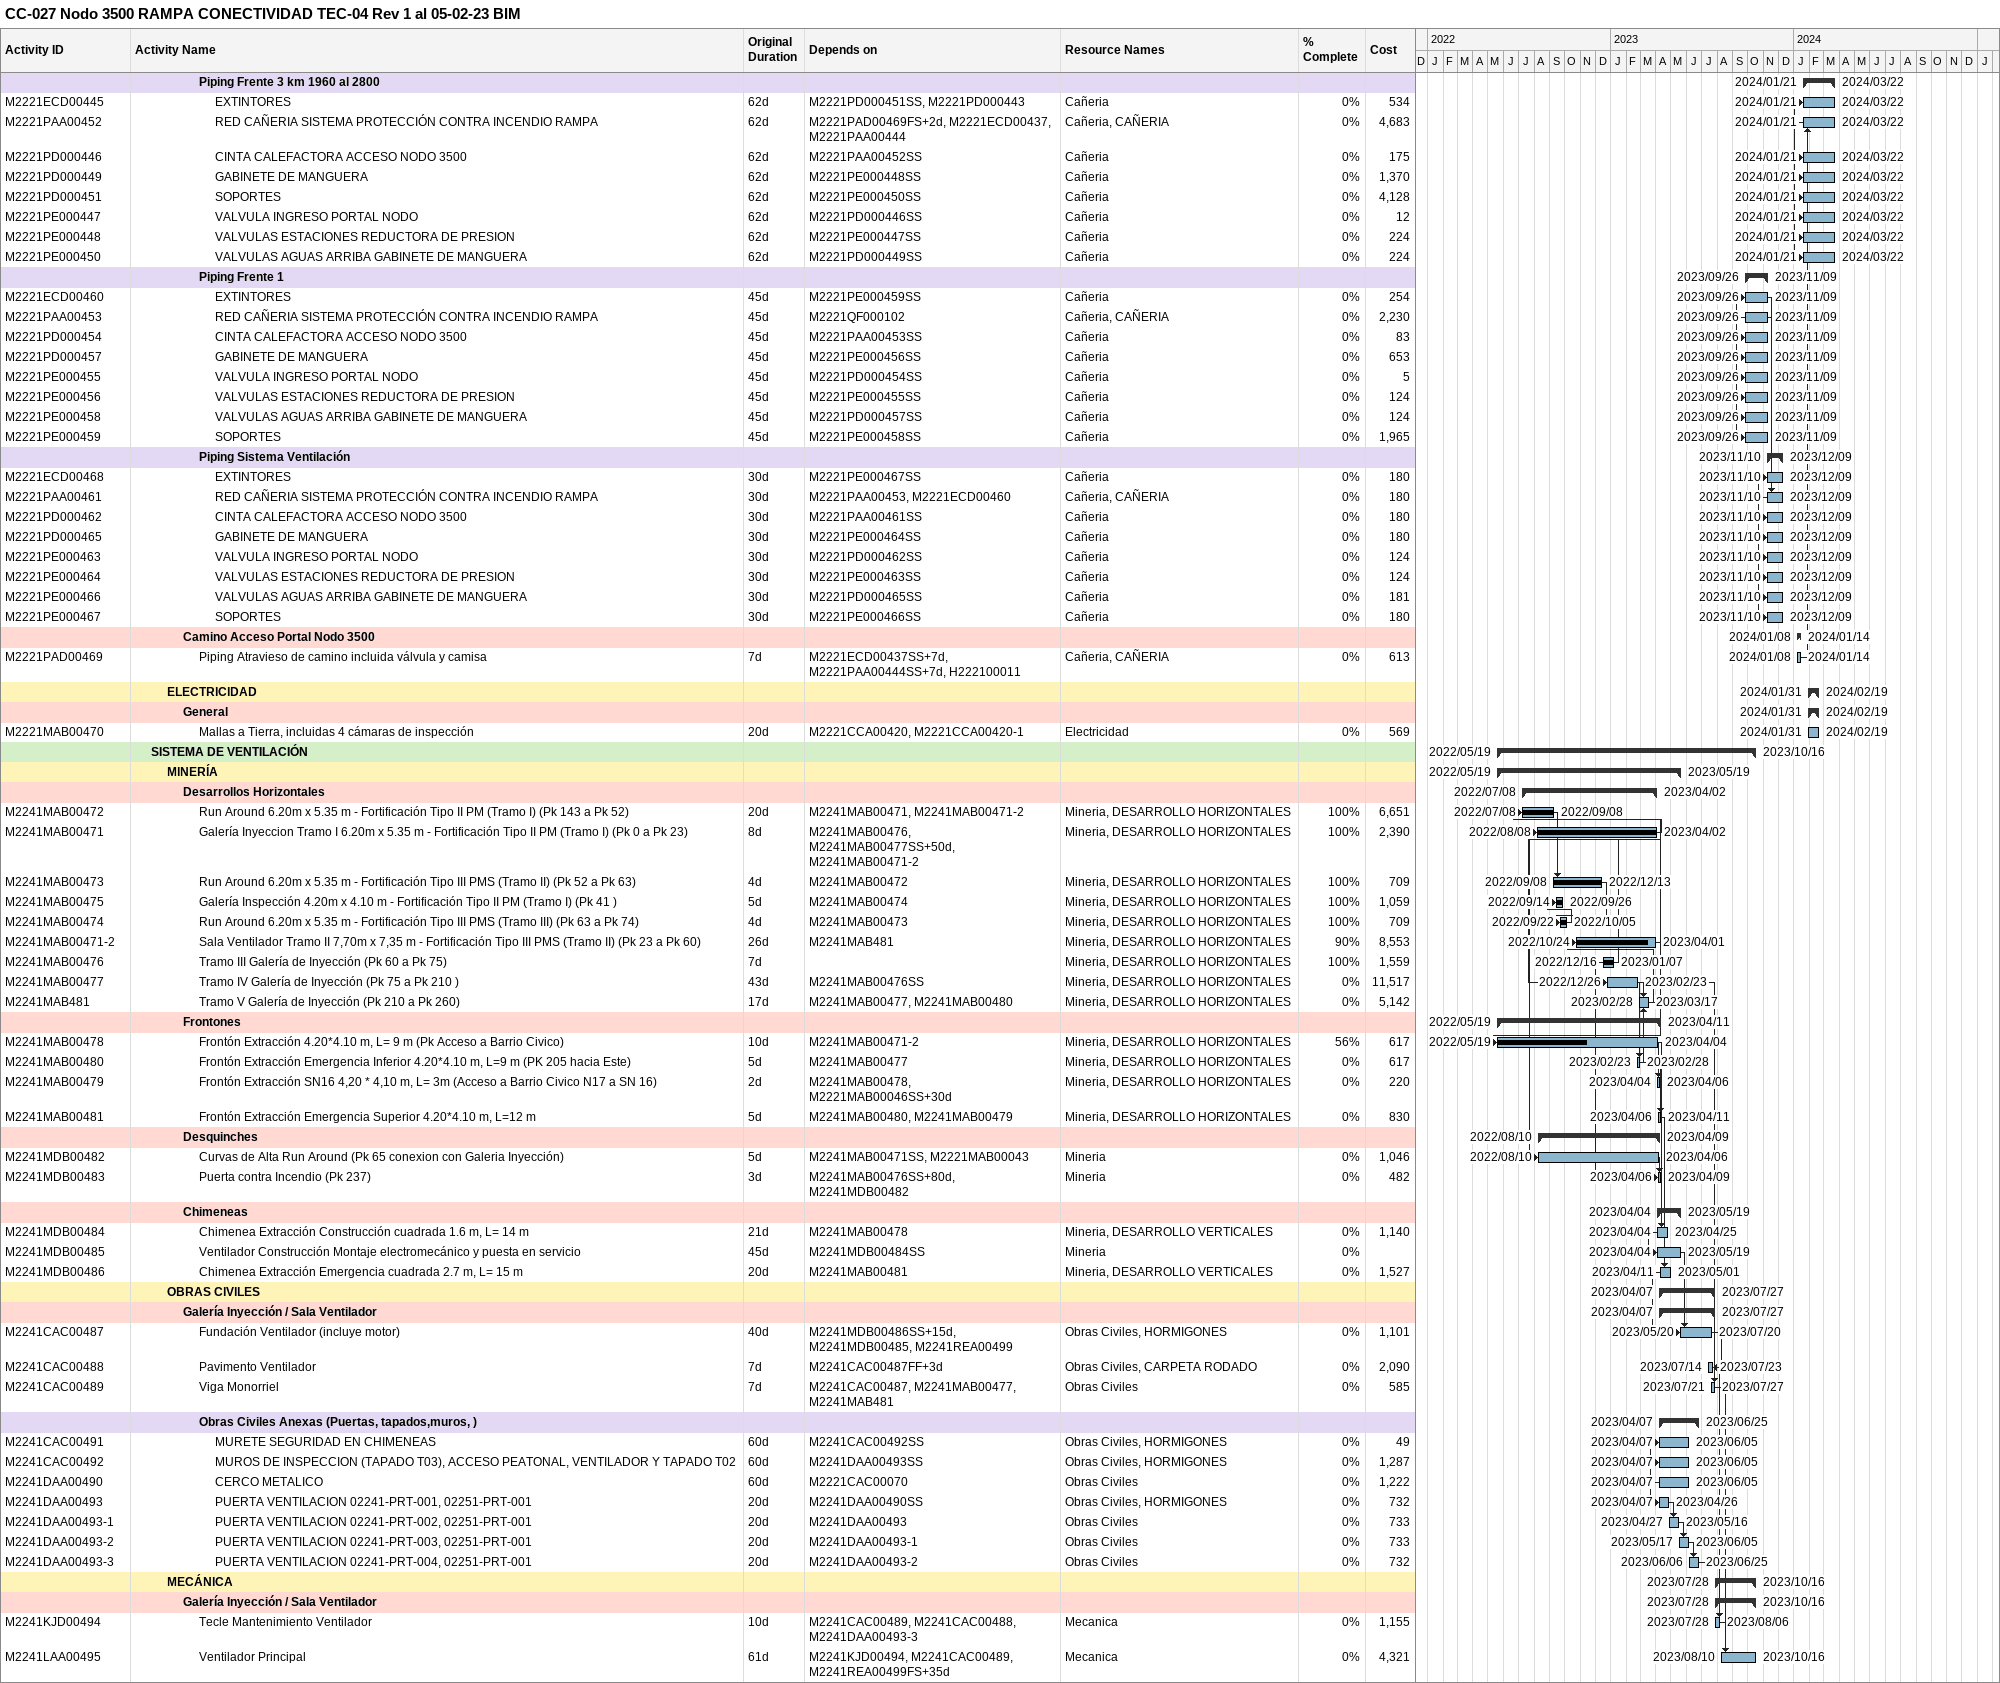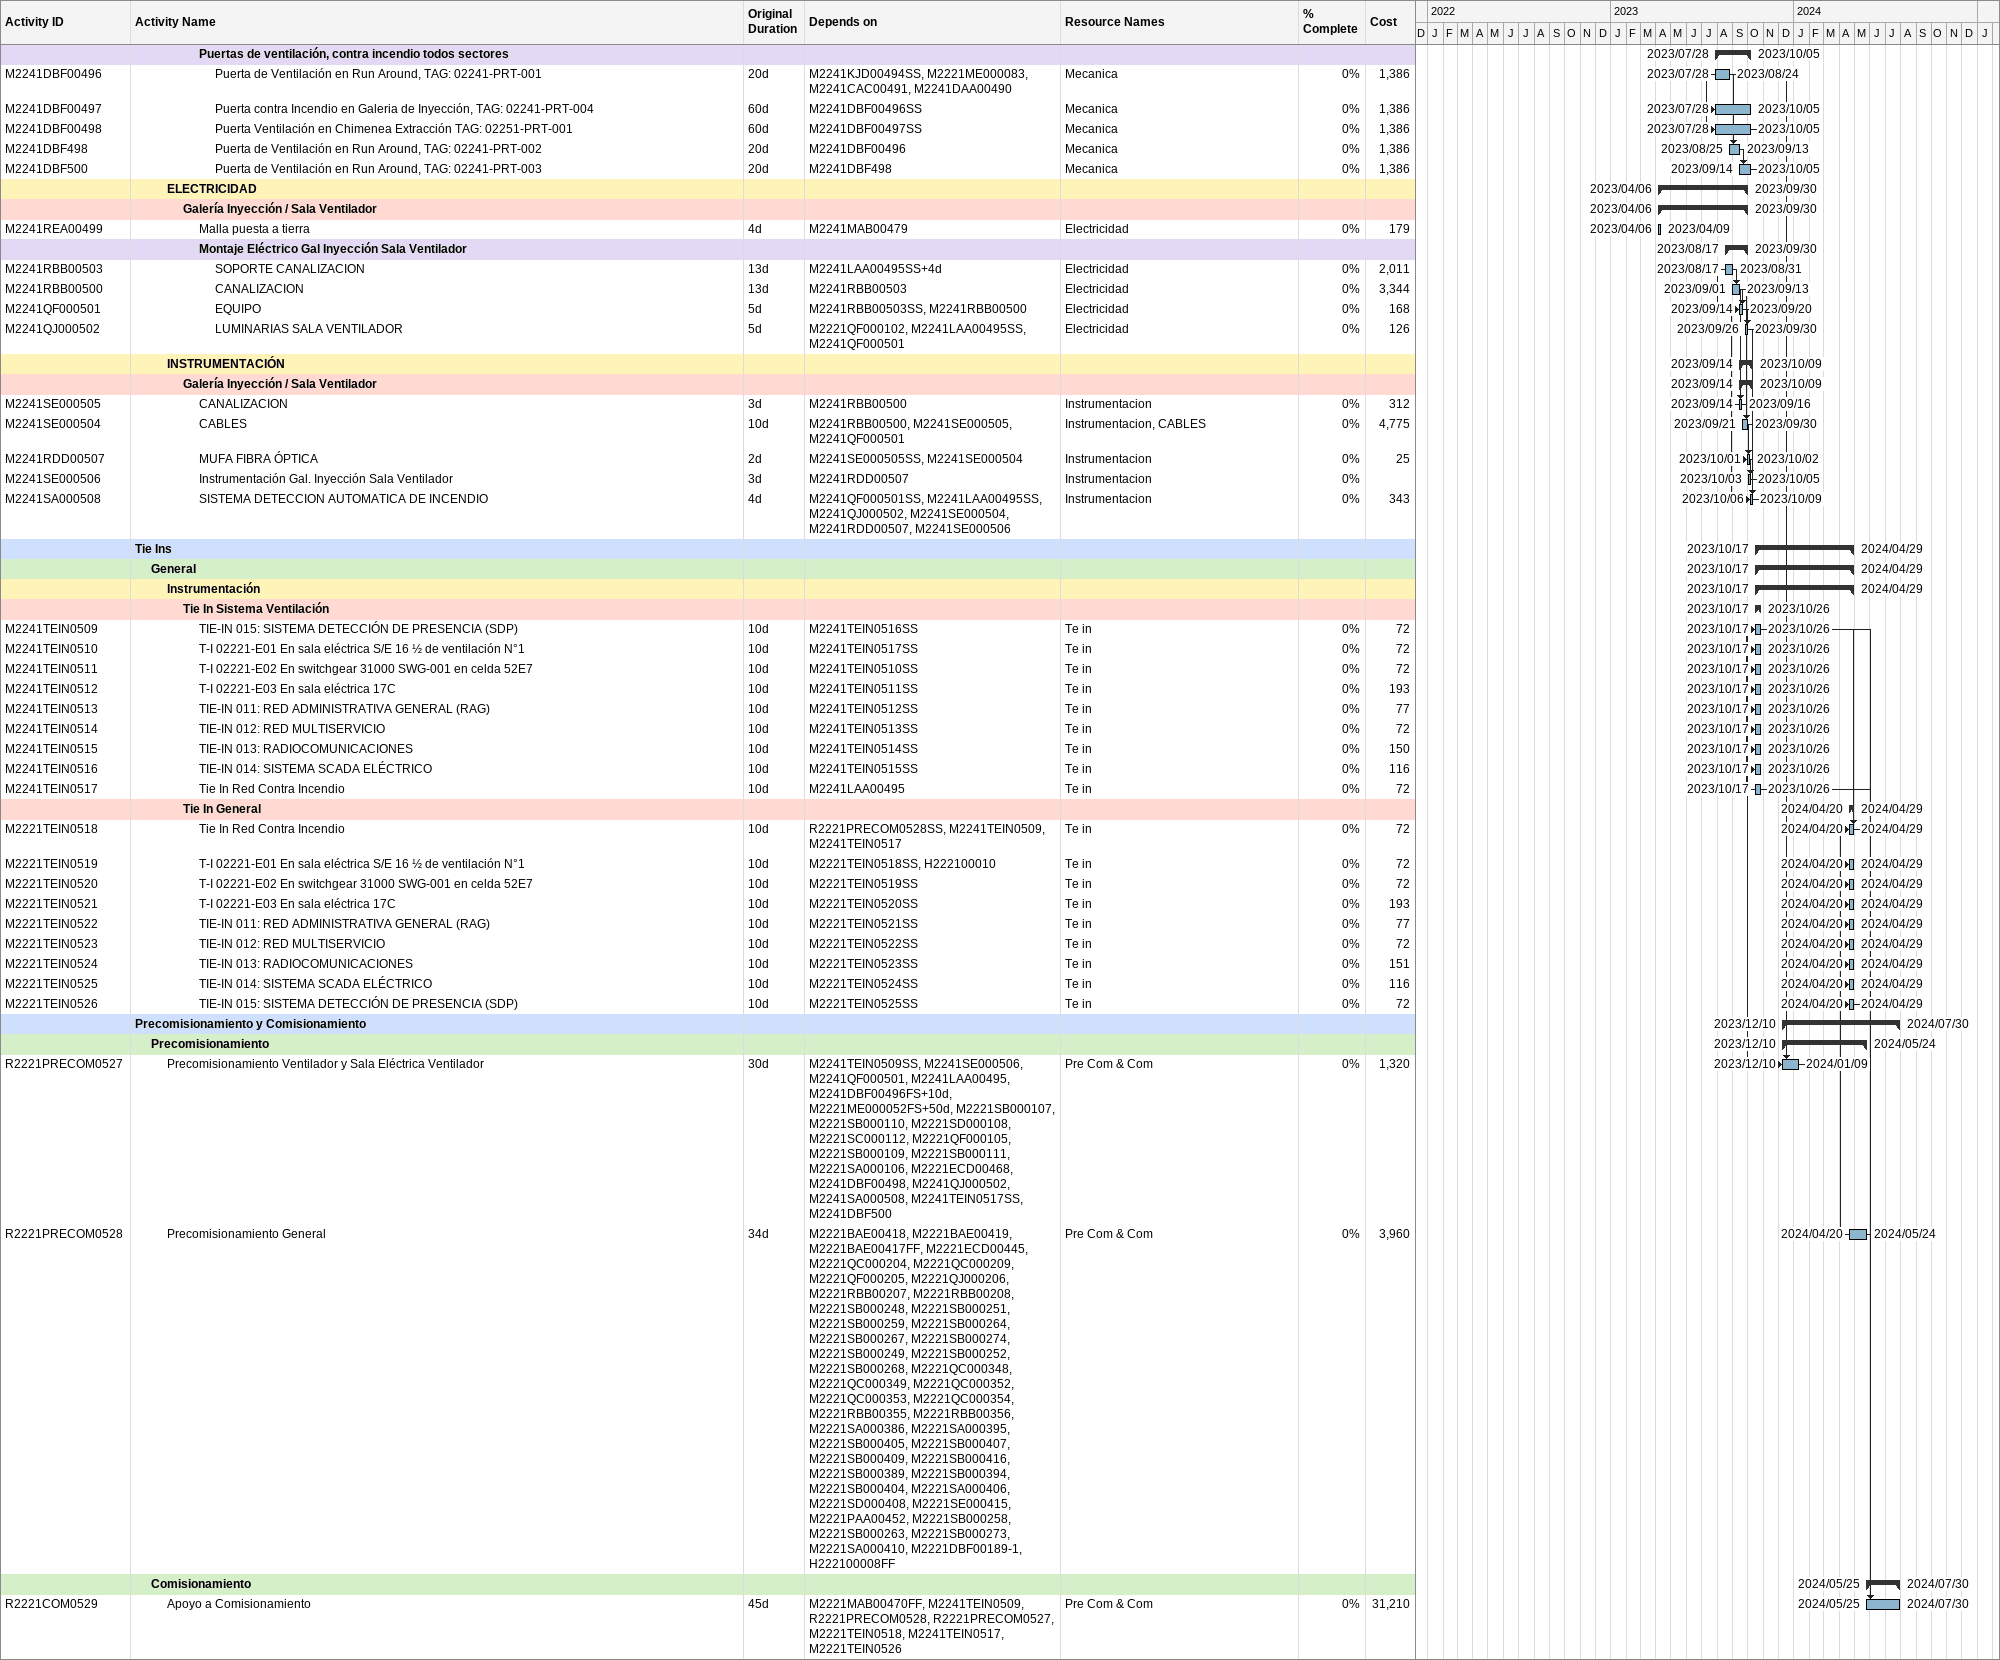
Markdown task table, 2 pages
CC-027 Nodo 3500 RAMPA CONECTIVIDAD TEC-04 Rev 1 al 05-02-23 BIM

| ID | Level | Task | Original duration | Start | Finish | Predecessors | Resources | % complete | Cost |
|---|---|---|---|---|---|---|---|---|---|
|  | 5 | **Piping Frente 3 km 1960 al 2800** |  | 2024-01-21 | 2024-03-22 |  |  |  |  |
| M2221ECD00445 | 6 | EXTINTORES | 62d | 2024-01-21 | 2024-03-22 | M2221PD000451SS, M2221PD000443 | Cañeria | 0 | 534 |
| M2221PAA00452 | 6 | RED CAÑERIA SISTEMA PROTECCIÓN CONTRA INCENDIO RAMPA | 62d | 2024-01-21 | 2024-03-22 | M2221PAD00469FS+2d, M2221ECD00437, M2221PAA00444 | Cañeria, CAÑERIA | 0 | 4683 |
| M2221PD000446 | 6 | CINTA CALEFACTORA ACCESO NODO 3500 | 62d | 2024-01-21 | 2024-03-22 | M2221PAA00452SS | Cañeria | 0 | 175 |
| M2221PD000449 | 6 | GABINETE DE MANGUERA | 62d | 2024-01-21 | 2024-03-22 | M2221PE000448SS | Cañeria | 0 | 1370 |
| M2221PD000451 | 6 | SOPORTES | 62d | 2024-01-21 | 2024-03-22 | M2221PE000450SS | Cañeria | 0 | 4128 |
| M2221PE000447 | 6 | VALVULA INGRESO PORTAL NODO | 62d | 2024-01-21 | 2024-03-22 | M2221PD000446SS | Cañeria | 0 | 12 |
| M2221PE000448 | 6 | VALVULAS ESTACIONES REDUCTORA DE PRESION | 62d | 2024-01-21 | 2024-03-22 | M2221PE000447SS | Cañeria | 0 | 224 |
| M2221PE000450 | 6 | VALVULAS AGUAS ARRIBA GABINETE DE MANGUERA | 62d | 2024-01-21 | 2024-03-22 | M2221PD000449SS | Cañeria | 0 | 224 |
|  | 5 | **Piping Frente 1** |  | 2023-09-26 | 2023-11-09 |  |  |  |  |
| M2221ECD00460 | 6 | EXTINTORES | 45d | 2023-09-26 | 2023-11-09 | M2221PE000459SS | Cañeria | 0 | 254 |
| M2221PAA00453 | 6 | RED CAÑERIA SISTEMA PROTECCIÓN CONTRA INCENDIO RAMPA | 45d | 2023-09-26 | 2023-11-09 | M2221QF000102 | Cañeria, CAÑERIA | 0 | 2230 |
| M2221PD000454 | 6 | CINTA CALEFACTORA ACCESO NODO 3500 | 45d | 2023-09-26 | 2023-11-09 | M2221PAA00453SS | Cañeria | 0 | 83 |
| M2221PD000457 | 6 | GABINETE DE MANGUERA | 45d | 2023-09-26 | 2023-11-09 | M2221PE000456SS | Cañeria | 0 | 653 |
| M2221PE000455 | 6 | VALVULA INGRESO PORTAL NODO | 45d | 2023-09-26 | 2023-11-09 | M2221PD000454SS | Cañeria | 0 | 5 |
| M2221PE000456 | 6 | VALVULAS ESTACIONES REDUCTORA DE PRESION | 45d | 2023-09-26 | 2023-11-09 | M2221PE000455SS | Cañeria | 0 | 124 |
| M2221PE000458 | 6 | VALVULAS AGUAS ARRIBA GABINETE DE MANGUERA | 45d | 2023-09-26 | 2023-11-09 | M2221PD000457SS | Cañeria | 0 | 124 |
| M2221PE000459 | 6 | SOPORTES | 45d | 2023-09-26 | 2023-11-09 | M2221PE000458SS | Cañeria | 0 | 1965 |
|  | 5 | **Piping Sistema Ventilación** |  | 2023-11-10 | 2023-12-09 |  |  |  |  |
| M2221ECD00468 | 6 | EXTINTORES | 30d | 2023-11-10 | 2023-12-09 | M2221PE000467SS | Cañeria | 0 | 180 |
| M2221PAA00461 | 6 | RED CAÑERIA SISTEMA PROTECCIÓN CONTRA INCENDIO RAMPA | 30d | 2023-11-10 | 2023-12-09 | M2221PAA00453, M2221ECD00460 | Cañeria, CAÑERIA | 0 | 180 |
| M2221PD000462 | 6 | CINTA CALEFACTORA ACCESO NODO 3500 | 30d | 2023-11-10 | 2023-12-09 | M2221PAA00461SS | Cañeria | 0 | 180 |
| M2221PD000465 | 6 | GABINETE DE MANGUERA | 30d | 2023-11-10 | 2023-12-09 | M2221PE000464SS | Cañeria | 0 | 180 |
| M2221PE000463 | 6 | VALVULA INGRESO PORTAL NODO | 30d | 2023-11-10 | 2023-12-09 | M2221PD000462SS | Cañeria | 0 | 124 |
| M2221PE000464 | 6 | VALVULAS ESTACIONES REDUCTORA DE PRESION | 30d | 2023-11-10 | 2023-12-09 | M2221PE000463SS | Cañeria | 0 | 124 |
| M2221PE000466 | 6 | VALVULAS AGUAS ARRIBA GABINETE DE MANGUERA | 30d | 2023-11-10 | 2023-12-09 | M2221PD000465SS | Cañeria | 0 | 181 |
| M2221PE000467 | 6 | SOPORTES | 30d | 2023-11-10 | 2023-12-09 | M2221PE000466SS | Cañeria | 0 | 180 |
|  | 4 | **Camino Acceso Portal Nodo 3500** |  | 2024-01-08 | 2024-01-14 |  |  |  |  |
| M2221PAD00469 | 5 | Piping Atravieso de camino incluida válvula y camisa | 7d | 2024-01-08 | 2024-01-14 | M2221ECD00437SS+7d, M2221PAA00444SS+7d, H222100011 | Cañeria, CAÑERIA | 0 | 613 |
|  | 3 | **ELECTRICIDAD** |  | 2024-01-31 | 2024-02-19 |  |  |  |  |
|  | 4 | **General** |  | 2024-01-31 | 2024-02-19 |  |  |  |  |
| M2221MAB00470 | 5 | Mallas a Tierra, incluidas 4 cámaras de inspección | 20d | 2024-01-31 | 2024-02-19 | M2221CCA00420, M2221CCA00420-1 | Electricidad | 0 | 569 |
|  | 2 | **SISTEMA DE VENTILACIÓN** |  | 2022-05-19 | 2023-10-16 |  |  |  |  |
|  | 3 | **MINERÍA** |  | 2022-05-19 | 2023-05-19 |  |  |  |  |
|  | 4 | **Desarrollos Horizontales** |  | 2022-07-08 | 2023-04-02 |  |  |  |  |
| M2241MAB00472 | 5 | Run Around 6.20m x 5.35 m - Fortificación Tipo II PM (Tramo I) (Pk 143 a Pk 52) | 20d | 2022-07-08 | 2022-09-08 | M2241MAB00471, M2241MAB00471-2 | Mineria, DESARROLLO HORIZONTALES | 100 | 6651 |
| M2241MAB00471 | 5 | Galería Inyeccion Tramo I 6.20m x 5.35 m - Fortificación Tipo II PM (Tramo I) (Pk 0 a Pk 23) | 8d | 2022-08-08 | 2023-04-02 | M2241MAB00476, M2241MAB00477SS+50d, M2241MAB00471-2 | Mineria, DESARROLLO HORIZONTALES | 100 | 2390 |
| M2241MAB00473 | 5 | Run Around 6.20m x 5.35 m - Fortificación Tipo III PMS (Tramo II) (Pk 52 a Pk 63) | 4d | 2022-09-08 | 2022-12-13 | M2241MAB00472 | Mineria, DESARROLLO HORIZONTALES | 100 | 709 |
| M2241MAB00475 | 5 | Galería Inspección 4.20m x 4.10 m - Fortificación Tipo II PM (Tramo I) (Pk 41 ) | 5d | 2022-09-14 | 2022-09-26 | M2241MAB00474 | Mineria, DESARROLLO HORIZONTALES | 100 | 1059 |
| M2241MAB00474 | 5 | Run Around 6.20m x 5.35 m - Fortificación Tipo III PMS (Tramo III) (Pk 63 a Pk 74) | 4d | 2022-09-22 | 2022-10-05 | M2241MAB00473 | Mineria, DESARROLLO HORIZONTALES | 100 | 709 |
| M2241MAB00471-2 | 5 | Sala Ventilador Tramo II 7,70m x 7,35 m - Fortificación Tipo III PMS (Tramo II) (Pk 23 a Pk 60) | 26d | 2022-10-24 | 2023-04-01 | M2241MAB481 | Mineria, DESARROLLO HORIZONTALES | 90 | 8553 |
| M2241MAB00476 | 5 | Tramo III Galería de Inyección (Pk 60 a Pk 75) | 7d | 2022-12-16 | 2023-01-07 |  | Mineria, DESARROLLO HORIZONTALES | 100 | 1559 |
| M2241MAB00477 | 5 | Tramo IV Galería de Inyección (Pk 75 a Pk 210 ) | 43d | 2022-12-26 | 2023-02-23 | M2241MAB00476SS | Mineria, DESARROLLO HORIZONTALES | 0 | 11517 |
| M2241MAB481 | 5 | Tramo V Galería de Inyección (Pk 210 a Pk 260) | 17d | 2023-02-28 | 2023-03-17 | M2241MAB00477, M2241MAB00480 | Mineria, DESARROLLO HORIZONTALES | 0 | 5142 |
|  | 4 | **Frontones** |  | 2022-05-19 | 2023-04-11 |  |  |  |  |
| M2241MAB00478 | 5 | Frontón Extracción 4.20*4.10 m, L= 9 m (Pk Acceso a Barrio Civico) | 10d | 2022-05-19 | 2023-04-04 | M2241MAB00471-2 | Mineria, DESARROLLO HORIZONTALES | 56 | 617 |
| M2241MAB00480 | 5 | Frontón Extracción Emergencia Inferior 4.20*4.10 m, L=9 m (PK 205 hacia Este) | 5d | 2023-02-23 | 2023-02-28 | M2241MAB00477 | Mineria, DESARROLLO HORIZONTALES | 0 | 617 |
| M2241MAB00479 | 5 | Frontón Extracción SN16 4,20 * 4,10 m, L= 3m (Acceso a Barrio Civico N17 a SN 16) | 2d | 2023-04-04 | 2023-04-06 | M2241MAB00478, M2221MAB00046SS+30d | Mineria, DESARROLLO HORIZONTALES | 0 | 220 |
| M2241MAB00481 | 5 | Frontón Extracción Emergencia Superior 4.20*4.10 m, L=12 m | 5d | 2023-04-06 | 2023-04-11 | M2241MAB00480, M2241MAB00479 | Mineria, DESARROLLO HORIZONTALES | 0 | 830 |
|  | 4 | **Desquinches** |  | 2022-08-10 | 2023-04-09 |  |  |  |  |
| M2241MDB00482 | 5 | Curvas de Alta Run Around (Pk 65 conexion con Galeria Inyección) | 5d | 2022-08-10 | 2023-04-06 | M2241MAB00471SS, M2221MAB00043 | Mineria | 0 | 1046 |
| M2241MDB00483 | 5 | Puerta contra Incendio (Pk 237) | 3d | 2023-04-06 | 2023-04-09 | M2241MAB00476SS+80d, M2241MDB00482 | Mineria | 0 | 482 |
|  | 4 | **Chimeneas** |  | 2023-04-04 | 2023-05-19 |  |  |  |  |
| M2241MDB00484 | 5 | Chimenea Extracción Construcción cuadrada 1.6 m, L= 14 m | 21d | 2023-04-04 | 2023-04-25 | M2241MAB00478 | Mineria, DESARROLLO VERTICALES | 0 | 1140 |
| M2241MDB00485 | 5 | Ventilador Construcción Montaje electromecánico y puesta en servicio | 45d | 2023-04-04 | 2023-05-19 | M2241MDB00484SS | Mineria | 0 |  |
| M2241MDB00486 | 5 | Chimenea Extracción Emergencia cuadrada 2.7 m, L= 15 m | 20d | 2023-04-11 | 2023-05-01 | M2241MAB00481 | Mineria, DESARROLLO VERTICALES | 0 | 1527 |
|  | 3 | **OBRAS CIVILES** |  | 2023-04-07 | 2023-07-27 |  |  |  |  |
|  | 4 | **Galería Inyección / Sala Ventilador** |  | 2023-04-07 | 2023-07-27 |  |  |  |  |
| M2241CAC00487 | 5 | Fundación Ventilador (incluye motor) | 40d | 2023-05-20 | 2023-07-20 | M2241MDB00486SS+15d, M2241MDB00485, M2241REA00499 | Obras Civiles, HORMIGONES | 0 | 1101 |
| M2241CAC00488 | 5 | Pavimento Ventilador | 7d | 2023-07-14 | 2023-07-23 | M2241CAC00487FF+3d | Obras Civiles, CARPETA RODADO | 0 | 2090 |
| M2241CAC00489 | 5 | Viga Monorriel | 7d | 2023-07-21 | 2023-07-27 | M2241CAC00487, M2241MAB00477, M2241MAB481 | Obras Civiles | 0 | 585 |
|  | 5 | **Obras Civiles Anexas (Puertas, tapados,muros, )** |  | 2023-04-07 | 2023-06-25 |  |  |  |  |
| M2241CAC00491 | 6 | MURETE SEGURIDAD EN CHIMENEAS | 60d | 2023-04-07 | 2023-06-05 | M2241CAC00492SS | Obras Civiles, HORMIGONES | 0 | 49 |
| M2241CAC00492 | 6 | MUROS DE INSPECCION (TAPADO T03), ACCESO PEATONAL, VENTILADOR Y TAPADO T02 | 60d | 2023-04-07 | 2023-06-05 | M2241DAA00493SS | Obras Civiles, HORMIGONES | 0 | 1287 |
| M2241DAA00490 | 6 | CERCO METALICO | 60d | 2023-04-07 | 2023-06-05 | M2221CAC00070 | Obras Civiles | 0 | 1222 |
| M2241DAA00493 | 6 | PUERTA VENTILACION 02241-PRT-001, 02251-PRT-001 | 20d | 2023-04-07 | 2023-04-26 | M2241DAA00490SS | Obras Civiles, HORMIGONES | 0 | 732 |
| M2241DAA00493-1 | 6 | PUERTA VENTILACION 02241-PRT-002, 02251-PRT-001 | 20d | 2023-04-27 | 2023-05-16 | M2241DAA00493 | Obras Civiles | 0 | 733 |
| M2241DAA00493-2 | 6 | PUERTA VENTILACION 02241-PRT-003, 02251-PRT-001 | 20d | 2023-05-17 | 2023-06-05 | M2241DAA00493-1 | Obras Civiles | 0 | 733 |
| M2241DAA00493-3 | 6 | PUERTA VENTILACION 02241-PRT-004, 02251-PRT-001 | 20d | 2023-06-06 | 2023-06-25 | M2241DAA00493-2 | Obras Civiles | 0 | 732 |
|  | 3 | **MECÁNICA** |  | 2023-07-28 | 2023-10-16 |  |  |  |  |
|  | 4 | **Galería Inyección / Sala Ventilador** |  | 2023-07-28 | 2023-10-16 |  |  |  |  |
| M2241KJD00494 | 5 | Tecle Mantenimiento Ventilador | 10d | 2023-07-28 | 2023-08-06 | M2241CAC00489, M2241CAC00488, M2241DAA00493-3 | Mecanica | 0 | 1155 |
| M2241LAA00495 | 5 | Ventilador Principal | 61d | 2023-08-10 | 2023-10-16 | M2241KJD00494, M2241CAC00489, M2241REA00499FS+35d | Mecanica | 0 | 4321 |
|  | 5 | **Puertas de ventilación, contra incendio todos sectores** |  | 2023-07-28 | 2023-10-05 |  |  |  |  |
| M2241DBF00496 | 6 | Puerta de Ventilación en Run Around, TAG: 02241-PRT-001 | 20d | 2023-07-28 | 2023-08-24 | M2241KJD00494SS, M2221ME000083, M2241CAC00491, M2241DAA00490 | Mecanica | 0 | 1386 |
| M2241DBF00497 | 6 | Puerta contra Incendio en Galeria de Inyección, TAG: 02241-PRT-004 | 60d | 2023-07-28 | 2023-10-05 | M2241DBF00496SS | Mecanica | 0 | 1386 |
| M2241DBF00498 | 6 | Puerta Ventilación en Chimenea Extracción TAG: 02251-PRT-001 | 60d | 2023-07-28 | 2023-10-05 | M2241DBF00497SS | Mecanica | 0 | 1386 |
| M2241DBF498 | 6 | Puerta de Ventilación en Run Around, TAG: 02241-PRT-002 | 20d | 2023-08-25 | 2023-09-13 | M2241DBF00496 | Mecanica | 0 | 1386 |
| M2241DBF500 | 6 | Puerta de Ventilación en Run Around, TAG: 02241-PRT-003 | 20d | 2023-09-14 | 2023-10-05 | M2241DBF498 | Mecanica | 0 | 1386 |
|  | 3 | **ELECTRICIDAD** |  | 2023-04-06 | 2023-09-30 |  |  |  |  |
|  | 4 | **Galería Inyección / Sala Ventilador** |  | 2023-04-06 | 2023-09-30 |  |  |  |  |
| M2241REA00499 | 5 | Malla puesta a tierra | 4d | 2023-04-06 | 2023-04-09 | M2241MAB00479 | Electricidad | 0 | 179 |
|  | 5 | **Montaje Eléctrico Gal Inyección Sala Ventilador** |  | 2023-08-17 | 2023-09-30 |  |  |  |  |
| M2241RBB00503 | 6 | SOPORTE CANALIZACION | 13d | 2023-08-17 | 2023-08-31 | M2241LAA00495SS+4d | Electricidad | 0 | 2011 |
| M2241RBB00500 | 6 | CANALIZACION | 13d | 2023-09-01 | 2023-09-13 | M2241RBB00503 | Electricidad | 0 | 3344 |
| M2241QF000501 | 6 | EQUIPO | 5d | 2023-09-14 | 2023-09-20 | M2241RBB00503SS, M2241RBB00500 | Electricidad | 0 | 168 |
| M2241QJ000502 | 6 | LUMINARIAS SALA VENTILADOR | 5d | 2023-09-26 | 2023-09-30 | M2221QF000102, M2241LAA00495SS, M2241QF000501 | Electricidad | 0 | 126 |
|  | 3 | **INSTRUMENTACIÓN** |  | 2023-09-14 | 2023-10-09 |  |  |  |  |
|  | 4 | **Galería Inyección / Sala Ventilador** |  | 2023-09-14 | 2023-10-09 |  |  |  |  |
| M2241SE000505 | 5 | CANALIZACION | 3d | 2023-09-14 | 2023-09-16 | M2241RBB00500 | Instrumentacion | 0 | 312 |
| M2241SE000504 | 5 | CABLES | 10d | 2023-09-21 | 2023-09-30 | M2241RBB00500, M2241SE000505, M2241QF000501 | Instrumentacion, CABLES | 0 | 4775 |
| M2241RDD00507 | 5 | MUFA FIBRA ÓPTICA | 2d | 2023-10-01 | 2023-10-02 | M2241SE000505SS, M2241SE000504 | Instrumentacion | 0 | 25 |
| M2241SE000506 | 5 | Instrumentación Gal. Inyección Sala Ventilador | 3d | 2023-10-03 | 2023-10-05 | M2241RDD00507 | Instrumentacion | 0 |  |
| M2241SA000508 | 5 | SISTEMA DETECCION AUTOMATICA DE INCENDIO | 4d | 2023-10-06 | 2023-10-09 | M2241QF000501SS, M2241LAA00495SS, M2241QJ000502, M2241SE000504, M2241RDD00507, M2241SE000506 | Instrumentacion | 0 | 343 |
|  | 1 | **Tie Ins** |  | 2023-10-17 | 2024-04-29 |  |  |  |  |
|  | 2 | **General** |  | 2023-10-17 | 2024-04-29 |  |  |  |  |
|  | 3 | **Instrumentación** |  | 2023-10-17 | 2024-04-29 |  |  |  |  |
|  | 4 | **Tie In Sistema Ventilación** |  | 2023-10-17 | 2023-10-26 |  |  |  |  |
| M2241TEIN0509 | 5 | TIE-IN 015: SISTEMA DETECCIÓN DE PRESENCIA (SDP) | 10d | 2023-10-17 | 2023-10-26 | M2241TEIN0516SS | Te in | 0 | 72 |
| M2241TEIN0510 | 5 | T-I 02221-E01 En sala eléctrica S/E 16 ½ de ventilación N°1 | 10d | 2023-10-17 | 2023-10-26 | M2241TEIN0517SS | Te in | 0 | 72 |
| M2241TEIN0511 | 5 | T-I 02221-E02 En switchgear 31000 SWG-001 en celda 52E7 | 10d | 2023-10-17 | 2023-10-26 | M2241TEIN0510SS | Te in | 0 | 72 |
| M2241TEIN0512 | 5 | T-I 02221-E03 En sala eléctrica 17C | 10d | 2023-10-17 | 2023-10-26 | M2241TEIN0511SS | Te in | 0 | 193 |
| M2241TEIN0513 | 5 | TIE-IN 011: RED ADMINISTRATIVA GENERAL (RAG) | 10d | 2023-10-17 | 2023-10-26 | M2241TEIN0512SS | Te in | 0 | 77 |
| M2241TEIN0514 | 5 | TIE-IN 012: RED MULTISERVICIO | 10d | 2023-10-17 | 2023-10-26 | M2241TEIN0513SS | Te in | 0 | 72 |
| M2241TEIN0515 | 5 | TIE-IN 013: RADIOCOMUNICACIONES | 10d | 2023-10-17 | 2023-10-26 | M2241TEIN0514SS | Te in | 0 | 150 |
| M2241TEIN0516 | 5 | TIE-IN 014: SISTEMA SCADA ELÉCTRICO | 10d | 2023-10-17 | 2023-10-26 | M2241TEIN0515SS | Te in | 0 | 116 |
| M2241TEIN0517 | 5 | Tie In Red Contra Incendio | 10d | 2023-10-17 | 2023-10-26 | M2241LAA00495 | Te in | 0 | 72 |
|  | 4 | **Tie In General** |  | 2024-04-20 | 2024-04-29 |  |  |  |  |
| M2221TEIN0518 | 5 | Tie In Red Contra Incendio | 10d | 2024-04-20 | 2024-04-29 | R2221PRECOM0528SS, M2241TEIN0509, M2241TEIN0517 | Te in | 0 | 72 |
| M2221TEIN0519 | 5 | T-I 02221-E01 En sala eléctrica S/E 16 ½ de ventilación N°1 | 10d | 2024-04-20 | 2024-04-29 | M2221TEIN0518SS, H222100010 | Te in | 0 | 72 |
| M2221TEIN0520 | 5 | T-I 02221-E02 En switchgear 31000 SWG-001 en celda 52E7 | 10d | 2024-04-20 | 2024-04-29 | M2221TEIN0519SS | Te in | 0 | 72 |
| M2221TEIN0521 | 5 | T-I 02221-E03 En sala eléctrica 17C | 10d | 2024-04-20 | 2024-04-29 | M2221TEIN0520SS | Te in | 0 | 193 |
| M2221TEIN0522 | 5 | TIE-IN 011: RED ADMINISTRATIVA GENERAL (RAG) | 10d | 2024-04-20 | 2024-04-29 | M2221TEIN0521SS | Te in | 0 | 77 |
| M2221TEIN0523 | 5 | TIE-IN 012: RED MULTISERVICIO | 10d | 2024-04-20 | 2024-04-29 | M2221TEIN0522SS | Te in | 0 | 72 |
| M2221TEIN0524 | 5 | TIE-IN 013: RADIOCOMUNICACIONES | 10d | 2024-04-20 | 2024-04-29 | M2221TEIN0523SS | Te in | 0 | 151 |
| M2221TEIN0525 | 5 | TIE-IN 014: SISTEMA SCADA ELÉCTRICO | 10d | 2024-04-20 | 2024-04-29 | M2221TEIN0524SS | Te in | 0 | 116 |
| M2221TEIN0526 | 5 | TIE-IN 015: SISTEMA DETECCIÓN DE PRESENCIA (SDP) | 10d | 2024-04-20 | 2024-04-29 | M2221TEIN0525SS | Te in | 0 | 72 |
|  | 1 | **Precomisionamiento y Comisionamiento** |  | 2023-12-10 | 2024-07-30 |  |  |  |  |
|  | 2 | **Precomisionamiento** |  | 2023-12-10 | 2024-05-24 |  |  |  |  |
| R2221PRECOM0527 | 3 | Precomisionamiento Ventilador y Sala Eléctrica Ventilador | 30d | 2023-12-10 | 2024-01-09 | M2241TEIN0509SS, M2241SE000506, M2241QF000501, M2241LAA00495, M2241DBF00496FS+10d, M2221ME000052FS+50d, M2221SB000107, M2221SB000110, M2221SD000108, M2221SC000112, M2221QF000105, M2221SB000109, M2221SB000111, M2221SA000106, M2221ECD00468, M2241DBF00498, M2241QJ000502, M2241SA000508, M2241TEIN0517SS, M2241DBF500 | Pre Com & Com | 0 | 1320 |
| R2221PRECOM0528 | 3 | Precomisionamiento General | 34d | 2024-04-20 | 2024-05-24 | M2221BAE00418, M2221BAE00419, M2221BAE00417FF, M2221ECD00445, M2221QC000204, M2221QC000209, M2221QF000205, M2221QJ000206, M2221RBB00207, M2221RBB00208, M2221SB000248, M2221SB000251, M2221SB000259, M2221SB000264, M2221SB000267, M2221SB000274, M2221SB000249, M2221SB000252, M2221SB000268, M2221QC000348, M2221QC000349, M2221QC000352, M2221QC000353, M2221QC000354, M2221RBB00355, M2221RBB00356, M2221SA000386, M2221SA000395, M2221SB000405, M2221SB000407, M2221SB000409, M2221SB000416, M2221SB000389, M2221SB000394, M2221SB000404, M2221SA000406, M2221SD000408, M2221SE000415, M2221PAA00452, M2221SB000258, M2221SB000263, M2221SB000273, M2221SA000410, M2221DBF00189-1, H222100008FF | Pre Com & Com | 0 | 3960 |
|  | 2 | **Comisionamiento** |  | 2024-05-25 | 2024-07-30 |  |  |  |  |
| R2221COM0529 | 3 | Apoyo a Comisionamiento | 45d | 2024-05-25 | 2024-07-30 | M2221MAB00470FF, M2241TEIN0509, R2221PRECOM0528, R2221PRECOM0527, M2221TEIN0518, M2241TEIN0517, M2221TEIN0526 | Pre Com & Com | 0 | 31210 |
